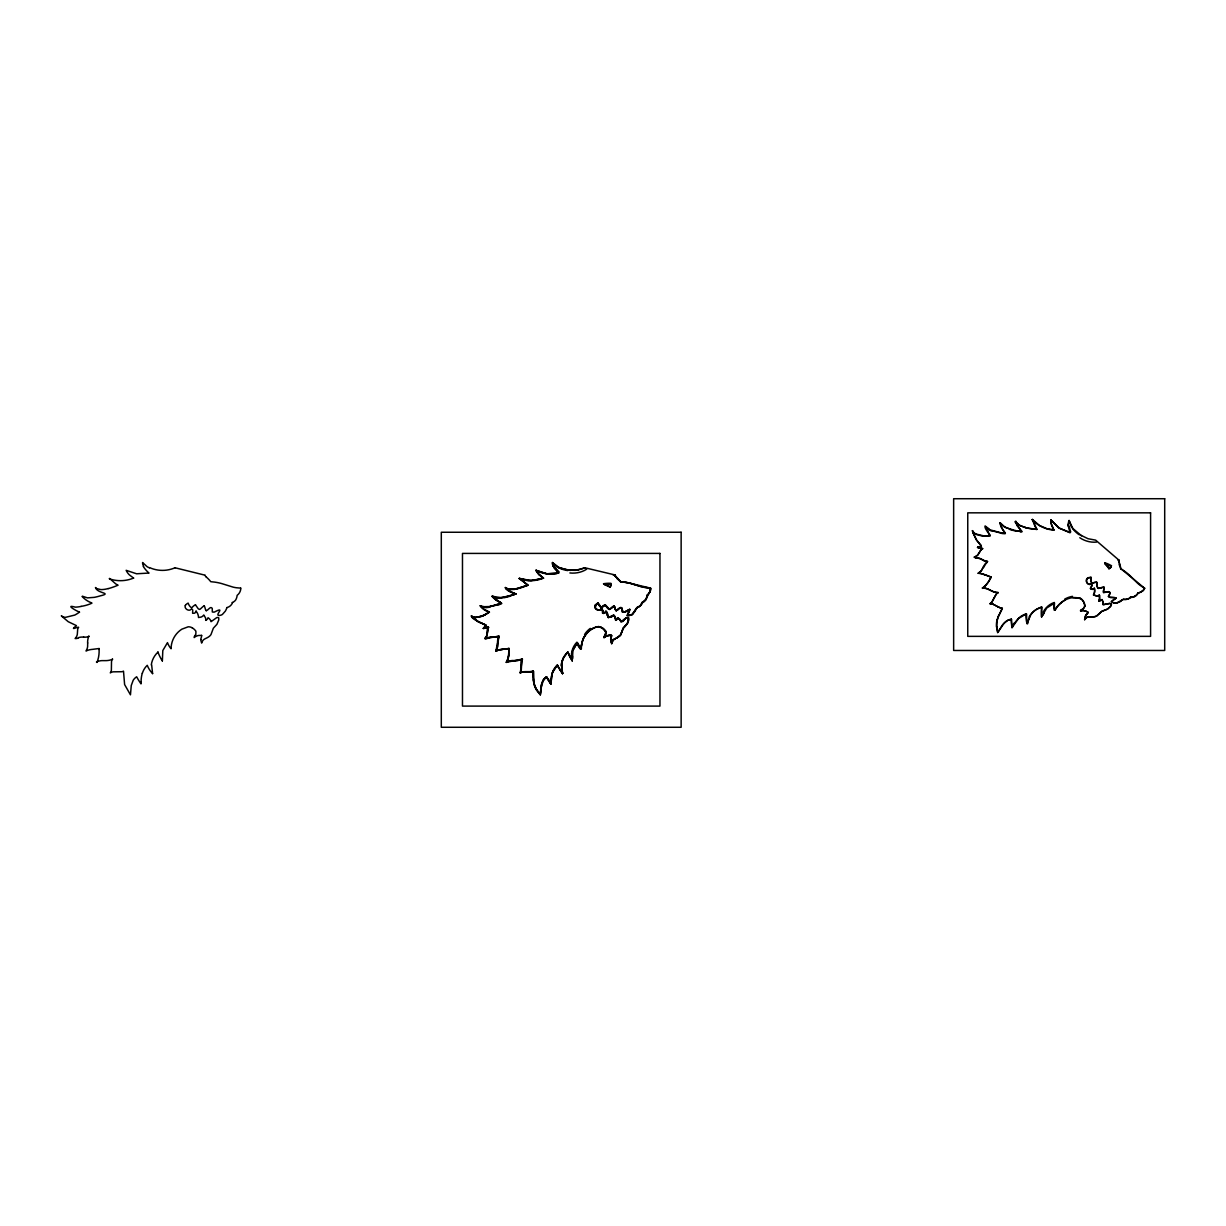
<?xml version="1.0" encoding="UTF-8"?>
<svg xmlns="http://www.w3.org/2000/svg" width="1226" height="1226" viewBox="0 0 1226 1226"><rect width="100%" height="100%" fill="white"/><g stroke="black" fill="none" stroke-linecap="round" stroke-linejoin="round"><path stroke-width="1.5" d="M606.058 605.828L605.062 605L601.598 607.866L598.027 603.054L596.771 603.774L595.146 607.652L597.384 609.843L600.326 609.828C604.066 606.073 601.016 614.931 604.265 613.23A2.1 2.054 -64.2 0 0 604.924 612.877L605.966 611.13L608.249 617.521L613.659 614.977L615.513 618.486A5.226 4.904 -74.4 0 1 615.575 620.356L617.904 617.735L619.605 619.161A5.548 5.287 -79.2 0 1 620.892 621.689A3.893 3.755 -63.1 0 0 621.72 621.429L626.532 617.659A2.728 2.682 -53.9 0 1 627.605 617.521C630.685 620.295 625.98 625.965 623.222 628.202L620.831 634.608A9.41 9.318 -63.9 0 1 618.532 636.876A14.957 14.789 -62.7 0 1 616.862 637.811M1053.977 530.245L1051.157 523.349A15.049 14.222 -56 0 1 1050.897 519.901L1058.62 527.762L1070.007 532.804L1068.214 525.724L1069.103 520.514L1072.781 528.421L1081.562 535.808M605.782 632.417L605.429 634.93M561.6 664.231L562.473 673.641L557.186 665.274L552.298 672.967L550.888 683.893L546.535 676.767L545.463 677.549A11.203 11.203 0 0 0 543.026 680.353L541.156 685.426L540.344 694.835L537.065 690.315M1068.168 524.636L1068.612 521.617A7.172 6.958 -23.7 0 1 1069.103 520.514L1071.187 526.215A23.493 23.003 -53.7 0 0 1072.735 528.391M550.888 682.315L550.888 683.893L546.535 676.767L541.969 682.514M550.888 683.893L551.654 675.373M576.894 643.129L572.68 650.562L572.236 660.921L567.776 652.002L563.638 657.55L561.769 662.99L562.473 673.641L557.186 665.274L552.972 671.204L551.302 677.242M141.036 681.687L141.005 683.893L138.998 680.844A64.978 64.978 0 0 1 136.653 676.767L135.596 677.549A11.187 11.187 0 0 0 133.174 680.323L131.259 685.533L130.462 694.835L124.608 684.552L123.504 671.128A7.065 7.065 0 0 1 121.834 671.725L113.068 671.833A8.49 8.49 0 0 0 110.279 672.859L110.555 672.43A7.019 7.019 0 0 0 111.367 670.346L111.505 661.596A7.632 7.632 0 0 1 112.516 659.082M528.82 671.894L522.812 671.863A8.551 8.551 0 0 0 520.161 672.859L520.422 672.43A7.019 7.019 0 0 0 521.127 670.76L521.341 666.469M524.989 671.664L531.839 671.679A7.019 6.666 11.2 0 0 533.371 671.128L533.708 681.38A25.899 22.727 58.2 0 0 534.168 683.786M151.656 664.967L152.606 673.641M540.405 693.579L540.543 691.004M540.375 694.207L537.218 690.59A25.899 25.899 0 0 1 533.938 682.499L533.31 678.223M577.523 643.052C582.948 655.711 579.944 641.029 585.109 635.466A23.754 17.532 -31.8 0 1 585.461 634.945M487.274 633.627L487.504 629.674A6.023 6.023 0 0 1 488.086 628.003L488.285 627.651M529.111 671.894L533.371 671.128L533.249 677.38M533.371 671.128L533.494 680.001M531.716 671.725L523.625 671.725L520.161 672.859L521.372 666.898M521.356 669.473L521.356 661.703A8.276 7.862 37.9 0 1 522.138 659.496L522.383 659.082A17.67 17.67 0 0 1 515.226 660.63L514.123 660.645M540.635 689.686L543.379 679.817A11.003 10.651 -26 0 1 545.509 677.595M493.419 637.259A14.39 13.639 -52.1 0 0 488.454 637.872L487.35 638.302A4.628 4.475 29.4 0 1 486.201 638.516L485.006 638.547L486.446 636.524A7.279 7.279 0 0 0 487.182 634.317L487.55 629.444A5.716 5.563 76.7 0 1 488.055 628.034M1088.642 584.158A4.322 4.26 -38.4 0 1 1086.389 580.649A2.804 2.774 -29 0 1 1087.447 578.197L1091.033 577.385L1090.879 578.549A8.306 8.138 -44.3 0 0 1091.968 583.315L1093.715 582.702A8.444 8.321 -23.8 0 1 1096.718 582.365L1097.362 587.024A3.448 3.448 0 0 0 1098.067 588.051L1098.419 588.373A9.318 8.567 -18.5 0 0 1099.921 587.882M521.311 669.902L521.234 670.331A7.693 7.295 3.2 0 1 520.406 672.43L520.56 672.645M602.594 612.847L602.61 610.15A2.988 2.927 -57.1 0 0 602.15 609.307M608.372 617.521A8.95 8.674 -65 0 0 607.222 612.923C606.793 608.985 601.797 617.168 602.794 611.038M1029.579 616.862L1027.097 623.85A24.811 24.811 0 0 1 1026.162 613.981L1018.346 618.594L1012.078 627.651L1011.711 624.019A65.039 65.039 0 0 1 1011.481 619.314L1010.178 619.513A11.003 10.651 1.3 0 0 1007.312 620.632L1002.73 624.555L997.703 632.539L997.305 630.608A27.953 27.953 0 0 1 998.316 616.188M484.668 615.069L476.454 617.444A9.701 9.701 0 0 1 471.182 615.881C472.592 621.781 492.101 624.34 483.412 628.371L487.856 627.237A2.575 2.483 -89 0 1 488.515 627.298L486.921 635.405L485.006 638.547L498.89 636.279L497.495 646.608A10.59 10.314 -6.7 0 1 496.959 648.738L496.622 649.611M1027.265 623.13L1030.622 615.084A18.221 17.808 -44.7 0 1 1036.384 609.475L1041.717 607.039A45.653 45.653 0 0 0 1041.564 617.015L1046.728 608.004L1054.529 603.115A19.141 19.141 0 0 0 1054.912 610.196C1059.325 601.399 1070.574 595.039 1080.275 598.549M605.445 634.93A1.609 1.563 -27.8 0 1 605.169 635.329L604.05 637.566A10.191 10.191 0 0 1 605.062 636.815L604.05 637.566L604.587 635.987A3.08 2.958 -30.4 0 1 604.893 635.589L605.751 633.382A19.034 18.559 -22.4 0 0 605.721 631.727L602.242 627.927L598.165 626.793A11.862 11.862 0 0 0 595.529 627.252L591.101 629.367M552.037 673.856L552.635 672.032A16.72 15.861 -56.4 0 1 557.11 665.197M541.769 683.081L540.344 694.835A29.654 29.654 0 0 1 533.203 680.047M606.502 611.851C607.912 624.295 615.084 609.445 615.927 620.187A3.862 3.647 -66.6 0 0 617.659 618.41L619.421 618.961L620.892 621.705A3.831 3.831 0 0 0 621.735 621.429L626.088 617.843L628.524 617.72A7.157 6.835 -66.5 0 1 628.586 620.095L627.176 623.773L623.222 628.202L620.601 634.93A9.103 9.103 0 0 1 619.268 636.309L613.49 639.757L611.713 643.589L611.299 642.347A11.417 11.141 -7.6 0 1 610.717 639.512A6.452 6.452 0 0 1 611.069 637.673L611.498 635.39C609.552 634.179 603.284 637.796 604.893 636.922A8.352 7.739 -29.8 0 1 608.004 635.528L611.498 635.39A6.038 6.038 0 0 1 611.207 637.259L611.713 643.589L612.218 641.443A4.521 4.352 -41.1 0 1 613.276 639.957L613.782 639.512M997.979 617.536L1002.362 608.28A7.019 6.666 38.5 0 1 1000.631 608.035L992.662 604.081A8.551 8.551 0 0 0 989.826 603.759L990.256 603.514A7.693 7.295 30.5 0 0 991.941 602.012L994.148 597.828M605.521 634.7L604.786 635.727M611.13 637.505L611.146 637.428A6.866 6.636 -40.2 0 0 610.671 639.512L611.713 643.589L612.096 641.734M196.099 611.13L195.057 612.877A2.1 2.1 0 0 1 194.398 613.23L192.605 613.261L192.727 610.119A2.912 2.912 0 0 0 192.267 609.307L191.149 609.199A2.513 2.513 0 0 1 189.356 610.165L189.126 610.18A4.214 4.214 0 0 1 185.647 608.249A2.85 2.85 0 0 1 185.341 605.399M998.408 616.218L1002.362 608.28A6.835 6.835 0 0 1 1000.753 608.065L998.225 607.008M1120.733 601.384L1116.625 603.146A6.375 6.375 0 0 1 1113.668 602.916C1107.109 600.403 1124.365 597.506 1110.051 597.353A6.283 6.283 0 0 1 1108.427 596.388L1109.944 593.369A2.253 2.253 0 0 0 1109.729 592.373L1109.423 592.005A1.992 1.992 0 0 0 1108.565 591.683L1103.63 592.48A6.007 5.732 -22.8 0 1 1103.768 589.875L1103.875 589.17A4.582 4.582 0 0 0 1103.967 587.223A12.413 12.413 0 0 0 1101.193 587.729L1099.998 588.051A10.865 10.865 0 0 1 1098.419 588.388M195.608 634.823L195.884 633.321A19.57 19.57 0 0 0 195.869 631.528L195.869 631.16A12.275 12.275 0 0 0 191.976 627.651M605.966 611.13L604.556 613.123L602.487 613.261M636.509 608.433L636.8 607.682A7.77 7.77 0 0 0 642.409 602.625M498.415 637.367L498.89 636.279L493.45 637.014M636.355 608.832L636.8 607.682A9.302 8.98 -38.2 0 0 640.156 605.782L642.041 602.487A7.019 6.712 -79 0 0 645.382 599.958L649.719 592.035L650.408 588.112L632.509 583.837A53.699 53.699 0 0 0 625.704 582.304L620.632 581.691A35.738 35.738 0 0 0 616.923 577.707M1042.161 615.559L1042.529 614.701M993.995 598.165L996.079 594.319A8.276 7.862 65.2 0 1 997.719 592.786L998.117 592.541A17.256 16.199 -64 0 1 994.071 591.882A17.179 16.122 -62.2 0 1 992.845 591.453L990.286 590.242M636.325 608.893L632.279 614.441M1083.171 601.001A13.088 12.643 -9.2 0 1 1084.979 605.905L1083.002 609.123A1.609 1.563 -0.6 0 1 1082.589 609.353L1083.294 608.862M503.656 649.198L507.441 648.83A16.812 16.812 0 0 0 509.066 648.493L508.392 657.013A22.129 22.129 0 0 1 506.445 662.316L522.383 659.082L521.341 666.438M1085.01 605.905L1084.719 606.518A19.034 18.559 4.9 0 1 1083.999 607.82L1083.094 609.046A1.854 1.854 0 0 1 1082.65 609.322L1082.236 609.46M582.978 639.206C585.859 633.137 591.208 627.559 598.165 626.793M990.562 578.151L991.129 577.017A25.853 25.853 0 0 1 987.267 575.684L983.083 574.029A15.54 15.54 0 0 0 978.287 573.186L980.264 571.699A10.59 10.314 20.6 0 0 981.704 570.044L983.497 566.703A14.911 14.911 0 0 1 987.328 561.615M504.622 649.136L499.288 649.765A14.574 14.574 0 0 0 495.902 650.991L497.097 648.385A10.39 10.39 0 0 0 497.557 646.179L497.557 642.822A14.911 14.911 0 0 1 498.767 636.233M1085.7 615.575L1084.627 619.682L1086.052 618.011A4.521 4.352 -13.9 0 1 1087.677 617.168L1088.32 617.015M983.436 566.841L982.195 569.278A10.498 10.498 0 0 1 980.539 571.439L978.287 573.216M1012.232 627.36L1012.814 626.241M496.407 650.056L495.902 651.006L499.288 649.765A19.248 19.248 0 0 1 500.959 649.474A31.631 31.631 0 0 1 502.583 649.29L509.066 648.493L509.081 649.765A29.163 29.163 0 0 1 506.782 662.469M1109.469 594.978L1109.944 593.292A2.498 2.36 -6.9 0 0 1109.745 592.419L1109.407 592.005A1.977 1.885 -6.4 0 0 1108.503 591.683L1107.001 591.882A15.325 15.325 0 0 0 1106.526 592.035L1105.745 592.296M1116.196 597.828L1111.124 601.614L1114.173 603.054A6.038 5.823 -5.9 0 0 1116.258 603.207L1123.384 599.269A7.77 7.77 0 0 0 1130.663 597.338M185.371 605.429L185.494 605.215A6.804 6.804 0 0 1 188.176 603.115L188.559 604.157A8.092 8.092 0 0 0 191.7 607.897L192.743 606.747A8.812 8.812 0 0 1 195.47 604.832M495.902 651.006L497.557 642.976M614.885 607.789L614.395 606.472A3.555 3.555 0 0 0 613.996 605.889A7.509 7.509 0 0 0 613.352 606.288A9.517 9.517 0 0 0 612.739 606.732A13.624 13.624 0 0 0 612.172 607.207A22.543 22.543 0 0 0 611.774 607.575C607.667 613.046 605.383 600.188 601.598 607.866A8.306 8.138 -71.6 0 1 598.441 604.142L598.027 603.054L595.254 605.429A2.804 2.774 -56.3 0 0 595.361 608.096A4.322 4.26 -65.6 0 0 599.008 610.15L599.437 610.15A2.467 2.421 -62.9 0 0 601.031 609.199M635.42 610.778L632.585 614.226A6.375 6.375 0 0 1 629.842 615.375C623.329 617.858 634.271 606.288 627.375 610.992C622.44 614.211 623.145 610.287 621.076 607.621A1.992 1.992 0 0 0 620.157 607.713L617.95 609.552M488.071 628.034L488.515 627.298L485.496 627.942A4.935 4.812 46.5 0 1 483.412 628.402A4.812 4.812 0 0 1 483.872 627.712A3.969 3.969 0 0 1 484.331 627.237A4.935 4.935 0 0 1 484.898 626.823L485.251 626.609A7.141 7.141 0 0 0 485.603 626.379L485.803 626.225A1.793 1.747 85.1 0 0 486.278 625.597M564.358 656.293L564.175 656.615A18.221 17.808 -72 0 0 561.539 664.231M978.578 553.815L980.585 550.413A6.023 6.023 0 0 1 981.888 549.187L982.578 548.773A2.575 2.483 -61.7 0 0 982.011 548.405L978.302 547.715A3.019 3.019 0 0 1 977.551 547.378A4.735 4.628 -67.4 0 1 979.681 546.658L980.662 546.566A1.793 1.747 -67.6 0 0 981.367 546.229L976.202 539.547L973.107 532.835M628.432 613.352L629.72 609.291L624.295 612.065A6.314 5.977 -32.2 0 1 622.195 611.973L622.134 608.525A2.498 2.36 -34.1 0 0 621.551 607.835L621.061 607.621A1.977 1.885 -33.6 0 0 620.111 607.744L616.142 610.686A4.184 4.184 0 0 1 615.667 610.073L614.839 607.636A6.467 6.467 0 0 0 614.67 607.054A3.985 3.985 0 0 0 614.395 606.472L610.625 608.648A11.295 11.295 0 0 1 610.134 609.061A6.559 6.559 0 0 1 609.629 609.429L609.169 609.307A3.678 3.571 -55.6 0 1 608.065 608.709L607.774 608.433M627.436 614.793L629.72 609.291L624.816 611.973M564.558 655.987L567.776 652.002L570.351 657.734M1109.3 595.254L1108.427 596.388A6.314 5.977 -5 0 0 1110.266 597.43L1115.154 597.706M601.016 609.199L602.748 610.717M1015.128 622.456L1016.676 620.417M628.172 613.751L627.436 615.421M977.689 558.091L976.509 558.014A4.628 4.475 56.6 0 1 975.375 557.677L974.302 557.14L976.524 556.006A7.279 7.279 0 0 0 978.179 554.397L978.394 554.106M978.195 554.367L980.739 550.229A5.716 5.563 -76 0 1 981.842 549.217L982.578 548.773M1090.604 588.189L1091.86 585.767A2.988 2.927 -29.9 0 0 1091.83 584.833L1090.879 584.22A2.467 2.421 -35.7 0 1 1089.04 584.342L1088.627 584.174M645.382 600.035L642.041 602.487A6.13 5.931 -30.9 0 1 640.233 605.874M601.782 607.652L602.809 606.579A8.444 8.321 -51 0 1 605.353 604.862L609.629 609.429A9.318 8.567 -45.8 0 0 610.732 608.311M195.026 635.589L195.164 635.451A2.329 2.329 0 0 0 195.578 634.945M1017.703 619.253L1019.082 617.904M618.594 608.878L619.605 608.004M624.524 619.115C621.306 626.455 619.268 614.778 616.923 619.437C614.41 622.793 615.835 612.709 612.831 615.927A5.394 5.165 -63.4 0 1 611.284 616.969L608.249 617.521M1004.355 622.747L997.703 632.539L996.861 627.022M1093.607 594.993A8.95 8.674 -37.7 0 0 1094.68 590.365L1094.389 588.219L1092.672 589.277A2.115 2.115 0 0 1 1091.968 589.308L1090.312 588.495L1091.86 585.798A2.927 2.927 0 0 0 1091.784 584.664L1091.079 584.112A3.372 3.372 0 0 1 1087.707 578.335M1085.822 618.226L1084.627 619.682L1084.826 618.394A11.417 11.141 19.7 0 1 1085.608 615.605M1094.389 588.219L1092.734 589.262A2.1 2.054 -36.9 0 1 1091.906 589.308L1090.588 588.71M1081.792 609.659L1080.566 610.824L1081.807 610.625A9.226 9.226 0 0 1 1086.052 611.222L1088.182 612.295A6.038 6.038 0 0 1 1087.064 613.828L1086.941 613.95A6.682 6.574 0.2 0 0 1088.244 612.341M1091.845 616.908A14.957 14.789 -35.5 0 0 1093.745 616.816A9.41 9.318 -36.6 0 0 1096.841 615.881L1101.913 611.284L1107.446 609.153L1110.557 606.288A7.31 7.31 0 0 0 1111.415 604.387L1110.695 603.79A2.728 2.682 -26.6 0 0 1109.683 603.437L1103.661 604.587A3.893 3.755 -35.9 0 1 1102.802 604.433A5.548 5.287 -51.9 0 0 1102.818 601.598L1101.959 599.56L1101.346 600.066A4.046 4.046 0 0 1 1098.68 600.817A5.532 5.532 0 0 0 1099.615 598.61L1099.461 595.162L1098.297 595.606A5.394 5.165 -36.2 0 1 1096.442 595.836L1093.5 594.932A9.118 9.118 0 0 0 1094.603 589.982L1094.466 588.664M611.759 607.59L612.019 607.345A10.743 10.513 -40.8 0 1 614.042 605.966M1101.959 599.56L1101.423 600.004A3.862 3.647 -39.3 0 1 1098.925 600.847M624.616 619.023L626.563 617.643A2.728 2.728 0 0 1 627.62 617.521L628.202 617.613M617.643 609.828L616.693 610.502A2.498 2.498 0 0 1 616.142 610.686L615.667 610.073A4.138 4.138 0 0 1 615.36 609.46A6.59 6.59 0 0 1 615.069 608.556L614.946 608.096A6.605 6.283 -49.6 0 0 614.073 605.843M986.761 562.259L987.681 561.493A22.865 22.865 0 0 1 986.578 561.355L985.873 561.217A6.007 6.007 0 0 1 984.156 560.588A10.59 9.639 62.6 0 0 987.237 561.324M1004.799 622.333L1006.209 621.23A11.295 11.295 0 0 1 1010.163 619.528L1011.481 619.314M1122.388 600.127L1123.384 599.269A9.302 8.98 -10.9 0 0 1127.215 599.116M640.263 605.721L636.8 607.682L632.218 614.471L626.992 615.375M1061.149 602.594L1064.643 600.311A23.754 17.532 -4.6 0 1 1065.256 599.989M485.527 607.115L480.285 605.813L483.994 609.429L489.373 612.142L480.883 616.693L475.259 617.368A9.578 9.486 41.5 0 1 471.749 616.218L478.569 621.996L486.431 625.122M482.14 606.778C477.788 604.954 486.799 612.096 489.373 612.142L483.458 615.667M485.603 626.379L485.006 626.762A4.735 4.628 85.4 0 0 483.381 628.34M616.678 637.934L620.601 634.93L623.222 628.202L627.543 623.13L628.524 617.72M616.739 637.903L615.069 638.731A7.479 7.479 0 0 0 611.82 641.55M78.556 637.827L77.483 638.302A4.567 4.567 0 0 1 76.319 638.531L75.123 638.547L76.089 637.321A7.708 7.708 0 0 0 77.315 634.302L77.667 629.444A5.732 5.732 0 0 1 78.188 628.034L78.648 627.298A2.406 2.406 0 0 0 77.974 627.237L75.629 627.942A5.532 5.532 0 0 1 73.545 628.478M514.368 594.487L500.836 597.828L492.3 596.219L495.84 599.882L501.541 603.161L489.312 606.732A21.853 21.853 0 0 1 482.201 607.054M616.203 577.063L614.732 574.887L585.063 567.807L578.274 569.952M500.821 603.499L490.676 606.502M482.937 615.896L476.056 617.429M485.649 627.881L487.565 627.268A2.559 2.559 0 0 1 488.515 627.298M89.008 636.279L88.594 636.432A9.639 9.639 0 0 1 85.575 637.183L83.567 637.014M498.89 636.279L498.476 636.432A10.59 9.639 35.3 0 1 495.442 637.06M614.364 574.994L614.732 574.887A2.728 1.916 17.7 0 0 615.1 575.883L617.567 578.32M585.063 567.807L575.484 570.335L567.807 570.167M498.338 604.525L497.051 604.97M619.835 607.866C624.157 606.18 620.54 613.383 624.08 612.08M514.69 594.38L515.901 593.966C512.468 593.782 498.859 585.246 509.633 589.507M554.765 568.603C564.435 576.036 549.141 573.891 543.992 573.37A27.095 27.095 0 0 1 536.053 570.32L538.965 574.611L543.501 578.12L531.164 580.618L519.349 578.381L527.931 585.2L514.675 589.354L506.813 588.649A6.13 5.992 -39.6 0 1 505.327 587.53L508.805 591.055L515.901 593.966L512.912 594.978M514 594.61L509.388 596.097M511.702 595.376L502.829 597.583M1100.473 587.913L1101.5 587.622A10.743 10.513 -13.5 0 1 1103.936 587.315M1100.81 587.806L1099.967 588.051M496.346 605.169L489.205 606.747M1105.561 592.357L1103.63 592.48M108.194 588.649L109.62 588.25A78.786 78.786 0 0 0 116.715 585.737L118.064 585.2A44.075 44.075 0 0 1 115.765 583.913L109.482 578.381M206.274 610.686L207.638 609.95A13.762 13.762 0 0 0 208.466 609.138L210.228 607.744A2.008 2.008 0 0 1 211.194 607.621L211.669 607.835A2.253 2.253 0 0 1 212.267 608.525L212.328 611.973A6.314 6.314 0 0 0 214.427 612.065C227.162 605.353 212.328 617.076 220.496 615.268A6.237 6.237 0 0 0 222.396 614.441L225.323 611.161A22.942 22.942 0 0 0 226.917 607.667M595.545 627.237L597.721 626.823A7.279 7.019 -35 0 1 601.568 627.528L601.828 627.697M516.652 588.986L519.502 588.25A60.074 60.043 -88.3 0 0 521.663 587.576L527.931 585.2L519.349 578.381L528.421 580.526L537.57 579.898M615.881 576.756L614.548 574.933A3.004 3.004 0 0 0 615.728 576.481M509.066 648.493L504.913 649.106M558.182 573.201L546.49 573.783L536.053 570.32L538.965 574.611L543.501 578.12A33.93 33.93 0 0 1 519.211 578.795M81.131 606.441L79.445 606.732A30.696 30.696 0 0 1 75.338 607.146C64.672 604.188 75.736 610.64 79.506 612.142M558.918 573.048L546.873 573.829L536.053 570.32A15.049 14.222 -83.3 0 0 537.8 573.308M504.162 597.353L496.147 597.736M490.354 606.548L482.002 606.732A4.781 4.781 0 0 1 480.285 605.828M613.276 575.117L614.732 574.887M577.645 570.059L568.864 570.289M1081.608 610.64L1080.566 610.824A5.195 4.873 -12.5 0 1 1081.776 609.629A3.08 2.958 -3.2 0 1 1082.236 609.46M980.264 546.627L980.524 546.581A1.916 1.916 0 0 0 981.398 546.198M502.108 597.69L496.561 597.798L492.3 596.219L500.545 602.702M1072.811 597.598L1079.861 598.38M502.384 649.305L503.227 649.228M979.957 546.658L979.835 546.658A5.287 5.287 0 0 0 977.52 547.302M524.575 671.679L523.349 671.771A8.797 8.383 25.5 0 0 520.575 672.676M515.15 660.63L517.203 660.538A17.179 16.122 -89.5 0 0 518.475 660.354A17.256 16.199 88.7 0 0 522.383 659.067M1089.853 616.908L1094.68 616.678A9.103 9.103 0 0 0 1096.488 616.065L1101.913 611.284L1107.538 609.107L1110.373 606.533A7.157 6.835 -39.2 0 0 1111.415 604.387M610.487 635.344L609.552 635.359A9.348 9.348 0 0 0 605.046 636.8M628.31 615.467L630.363 615.268A6.038 5.823 -33.2 0 0 632.279 614.441M984.769 536.13L975.344 533.862A9.578 9.486 68.7 0 1 972.739 531.241L972.402 530.659A9.854 9.854 0 0 0 976.478 534.536L982.149 536.023L990.302 535.685C987.436 532.145 980.723 522.092 989.183 529.463M514.506 660.645L512.315 660.645A12.582 11.877 -59.6 0 0 506.476 662.377M513.571 660.63L512.836 660.63A13.21 13.21 0 0 0 506.323 662.071M1091.845 616.939L1090.22 616.908M1098.925 600.817L1098.68 600.817A5.226 4.904 -47.1 0 0 1099.507 599.131L1099.461 595.162L1098.22 595.637A5.563 5.563 0 0 1 1095.921 595.759L1093.5 594.932M240.541 588.112L236.511 587.76A33.776 33.776 0 0 1 233.078 587.116L221.891 583.637A53.806 53.806 0 0 0 214.703 582.12L210.765 581.691A33.24 33.24 0 0 0 207.7 578.32L206.029 576.772M201.616 635.39L198.612 635.482A9.088 9.088 0 0 0 195.011 636.922L194.168 637.566A4.689 4.689 0 0 1 194.903 635.512M616.31 577.155L620.632 581.691L627.298 582.58M570.55 570.427L559.362 567.899L552.466 562.535L553.585 566.749M620.632 581.691L629.949 583.147L641.75 586.81A38.098 38.098 0 0 0 647.129 587.836L650.408 588.112L642.117 586.902M568.251 570.228L557.6 567.025L552.466 562.535A7.172 6.958 -51 0 0 552.558 563.761L553.079 565.676M1001.749 533.019L989.949 529.801L985.122 525.893L989.75 535.072M1120.916 568.757L1144.44 588.112L1141.636 586.365A38.098 38.098 0 0 1 1137.33 582.994L1130.479 576.113A53.699 53.699 0 0 0 1125.146 571.622L1120.916 568.757A34.129 34.129 0 0 0 1119.568 563.914L1118.771 560.006L1095.646 540.13L1088.029 538.72L1080.106 534.904M1000.462 532.82L1005.213 533.279L1001.657 527.747L1000.186 522.874L1003.435 526.352L1010.209 529.31M1118.51 559.945L1118.771 560.006A2.697 2.697 0 0 0 1118.832 561.631M1015.435 530.597L1022.193 531.67L1017.212 525.831L1015.756 521.111A6.13 5.992 -12.3 0 0 1016.553 522.797L1018.729 524.897A12.245 11.632 10.8 0 0 1019.588 525.494L1026.3 527.885L1036.905 529.417L1035.51 527.272M628.187 582.764L640.953 586.595M495.534 597.614L492.3 596.219M1117.882 559.838L1118.771 560.006A2.728 1.916 45 0 0 1118.648 561.064L1119.062 562.504M1025.151 527.594L1028.001 528.253A60.074 60.043 -61.1 0 0 1030.238 528.651L1033.733 529.111A105.528 105.528 0 0 0 1036.905 529.417L1032.399 519.41L1039.479 525.479L1047.893 529.111M175.18 567.807L204.405 575.025A2.605 2.605 0 0 1 204.849 574.887L205.493 576.235A8.873 8.873 0 0 0 206.029 576.772M485.297 624.877L478.109 621.705L472.393 617.076M515.901 593.966L508.499 590.855L505.327 587.515L508.836 589.369L513.893 589.461L527.931 585.2L519.349 578.381M993.167 604.249L997.979 606.87M489.373 612.142L483.994 609.429L480.285 605.813M984.815 574.672L991.129 577.017L989.658 579.837A26.482 25.577 4.1 0 1 982.409 588.036M988.462 589.308L990.409 590.319M1087.278 611.789L1085.01 610.885A8.352 7.739 -2.6 0 0 1081.593 610.594M990.623 590.426L991.052 590.641A17.67 17.67 0 0 0 998.117 592.679M990.194 590.196L988.968 589.553A13.21 13.21 0 0 0 982.47 587.836M982.501 559.654L984.263 560.634M609.613 586.947L609.966 587.162A4 4 0 0 0 610.992 584.281M1019.496 525.387C1006.393 512.729 1027.082 536.252 1019.45 531.272A96.823 96.823 0 0 1 1015.143 530.521L1005.335 527.441L1000.186 522.874M543.501 578.12L537.831 573.293M133.619 578.12L129.297 574.825A15.432 15.432 0 0 1 126.155 570.32L136.607 573.783L149.036 573.048A26.635 26.635 0 0 1 143.35 566.519M82.433 596.219L87.49 597.874L94.279 597.353A56.886 56.886 0 0 0 100.21 595.882C112.961 592.848 97.053 593.614 95.459 587.515A5.885 5.885 0 0 0 96.946 588.649L100.869 589.614A26.512 26.512 0 0 0 108.164 588.557M601.598 607.866L598.15 603.422M601.843 608.97L601.154 609A2.513 2.513 0 0 1 600.326 609.828A2.713 2.713 0 0 1 598.901 610.18M1111.185 604.157L1110.695 603.805A2.728 2.728 0 0 0 1109.714 603.437L1103.676 604.587A3.831 3.831 0 0 1 1102.802 604.433A5.563 5.563 0 0 0 1102.756 601.338L1102.128 599.851M981.26 545.509L976.754 540.436L973.306 533.371M1098.419 588.373L1098.067 588.066A3.678 3.571 -28.3 0 1 1097.362 587.009L1097.224 586.641M616.739 577.538L615.682 576.557M557.508 571.73C553.187 567.025 548.957 559.133 556.941 566.657A23.493 23.003 -81 0 0 559.317 567.883M195.486 604.862L198.198 608.709A3.479 3.479 0 0 0 199.302 609.307L199.746 609.429A11.034 11.034 0 0 0 201.11 608.311L202.014 607.468A11.601 11.601 0 0 1 204.098 605.859M580.94 648.769L577.369 642.639L572.511 651.221L572.236 660.921L570.044 657.136M607.514 608.173L606.226 606.119M1083.125 601.046L1082.941 600.786A7.279 7.019 -7.7 0 0 1079.876 598.319M1051.341 520.498L1059.494 528.329L1069.823 532.329M553.876 567.27L554.52 568.266M1108.702 568.389L1108.917 568.726A4 4 0 0 0 1111.154 566.642A34.006 34.006 0 0 0 1105.3 563.791M1053.578 529.601L1051.556 525.05A15.34 15.34 0 0 1 1050.927 519.901M1035.112 526.613L1032.399 519.41M553.217 565.998L553.692 566.948M569.784 656.63L568.481 653.78M143.534 566.397L142.737 564.159A7.218 7.218 0 0 1 142.599 562.535L147.059 566.657A22.666 22.666 0 0 0 149.449 567.868M1119.399 563.424L1119.736 564.358M972.402 530.659L973.122 532.866M1096.718 582.35L1096.887 583.484M562.473 673.641L561.508 665.672M1097.117 586.289L1096.902 583.867M162.368 660.921L162.813 650.531L167.487 642.639A19.156 19.156 0 0 0 171.073 648.753A23.447 23.447 0 0 1 181.831 629.183L188.16 626.808A7.249 7.249 0 0 1 191.961 627.697M1041.594 617.015L1041.717 607.039A21.072 21.072 0 0 0 1029.258 616.663M521.295 665.979L521.387 661.596A7.708 7.708 0 0 1 522.383 659.082M601.859 627.651A13.088 12.643 -36.5 0 1 605.721 631.175L605.767 631.727M87.69 642.976L87.613 646.608A10.145 10.145 0 0 1 87.092 648.753L86.035 651.006A18.681 18.681 0 0 1 92.502 649.366L99.183 648.493L99.199 649.428M605.736 631.16L605.475 634.823A1.854 1.854 0 0 1 605.2 635.267M509.066 648.952L509.051 651.68A26.482 25.577 -23.1 0 1 506.353 662.285M1144.655 588.204A7.586 7.571 -83.2 0 1 1142.218 591.392M1144.686 588.25A9.333 9.333 0 0 1 1138.065 593.001A10.712 9.624 -55.2 0 0 1142.065 591.193M1138.203 593.185A10.574 10.36 -51.1 0 1 1134.678 596.602M1137.927 593.032A8.705 8.705 0 0 1 1130.418 597.552M1103.477 592.495A6.498 6.498 0 0 1 1103.752 589.783L1103.783 589.522A6.605 6.283 -22.3 0 0 1104.013 587.223M1092.014 583.361A11.954 11.954 0 0 1 1096.703 582.181M1091.891 583.361A8.613 8.613 0 0 1 1091.048 577.385M1085.654 617.935A7.479 7.479 0 0 1 1089.837 616.954M1081.807 610.625A10.191 10.191 0 0 0 1080.566 610.824A3.755 3.755 0 0 1 1082.037 609.475M1080.474 598.273A9.961 9.961 0 0 1 1084.688 605.92M998.117 592.541A7.647 7.647 0 0 0 996.294 594.058L991.941 601.997A7.08 7.08 0 0 1 990.256 603.514L990.286 603.744A8.797 8.383 52.7 0 1 993.137 604.326M990.47 578.105A29.163 29.163 0 0 1 982.716 588.388M977.183 558.182A6.421 6.421 0 0 1 974.318 557.125L976.049 556.328A7.77 7.662 61.2 0 0 978.241 554.413M977.643 557.753A16.183 16.183 0 0 1 984.034 560.757M982.654 548.574A6.62 6.62 0 0 0 980.126 548.068L979.436 547.945A4.935 4.812 73.8 0 1 977.536 547.409M1005.412 533.08A23.079 23.079 0 0 1 999.834 522.966M1000.447 532.85A51.277 51.277 0 0 1 993.029 530.919M1053.563 530.138A33.93 33.93 0 0 1 1032.093 519.701M1119.154 564.558A38.665 35.048 8.9 0 1 1120.702 568.803M1079.003 534.659A31.631 30.956 -55.7 0 1 1072.581 528.529M1096.458 542.091A19.999 14.881 22.8 0 1 1079.784 537.739M1070.742 531.977A30.052 26.344 -72.3 0 1 1069.256 526.061M1068.367 526.306A15.187 14.252 -51.4 0 1 1068.26 524.759M1054.008 529.785A29.041 21.256 8.3 0 1 1048.061 528.682M1025.227 527.241A23.861 22.635 11.2 0 1 1019.725 525.249M1015.343 530.904A33.516 20.183 8.9 0 1 1010.04 529.601M1005.167 533.724A31.064 28.765 -28.5 0 1 1001.657 533.448M992.6 531.318A31.83 30.589 66.9 0 1 988.968 529.984M990.286 535.593A44.734 43.814 55.3 0 1 984.754 536.053M978.271 573.308A19.309 18.39 -28.3 0 1 984.723 574.871M983.926 567.117A17.44 15.049 -86.6 0 1 985.336 564.466A13.838 12.214 -87.4 0 1 986.976 562.55M982.47 588.158A12.582 11.877 -32.4 0 1 988.386 589.43M996.462 627.038A24.474 23.11 78.1 0 1 997.014 619.82M997.274 619.881A25.899 22.727 85.5 0 1 997.903 617.506M1011.925 627.651A49.73 31.861 78.8 0 1 1011.297 619.268M1019.036 617.873A16.72 15.861 -29.2 0 1 1026.193 613.874M1027.756 623.651A24.75 23.432 57.8 0 1 1026.652 614.042M1016.844 620.586A25.056 23.999 -24.8 0 1 1017.887 619.421M1014.5 623.574A35.248 33.409 -77.2 0 1 1015.021 622.777M1012.339 625.965A40.581 39.217 -83 0 1 1013.979 623.206M1043.127 612.249A19.524 18.85 -80.7 0 1 1054.345 602.472M1054.283 610.318A18.283 17.041 57.8 0 1 1054.008 602.977M1043.111 614.962A30.497 28.842 -68 0 1 1044.154 612.801M1055.034 610.287A21.93 19.432 -84.6 0 1 1061.241 602.901M1064.597 599.223A20.336 17.271 2.3 0 1 1072.52 596.357M1088.336 617.122A12.398 11.662 -11.5 0 1 1090.251 617.046M1087.631 577.982A6.758 6.712 -29.9 0 1 1091.017 577.461M1122.25 599.866A19.739 17.7 -17.3 0 1 1120.533 601.154M1127.246 599.238A6.13 5.931 -3.6 0 0 1130.449 597.093A7.019 6.712 -51.7 0 0 1134.54 596.342M977.674 558.136A14.39 13.639 -24.8 0 1 982.378 559.853M1104.703 562.719A33.332 32.566 69.9 0 1 1111.584 565.784M1104.749 563.178A31.753 31.309 45.8 0 1 1109.086 568.113M1111.139 566.642A4.383 4.061 20.2 0 1 1108.917 568.711A31.432 31.432 0 0 0 1105.086 564.113M649.949 592.051A7.586 7.571 69.6 0 0 650.654 588.082A9.333 9.333 0 0 1 646.991 595.376A8.705 8.705 0 0 1 642.271 602.916M649.719 591.928A10.712 9.624 -82.4 0 1 646.991 595.361M647.19 595.484A10.574 10.36 -78.4 0 1 645.627 600.127M617.797 609.69A15.095 15.095 0 0 0 618.226 609.261L616.142 610.686A6.007 5.732 -50 0 1 615.069 608.311M598.87 609.858A3.647 3.647 0 0 1 595.008 605.261M604.74 635.681A3.755 3.755 0 0 0 604.096 637.566A5.195 4.873 -39.8 0 1 604.571 635.942M598.211 626.455A9.961 9.961 0 0 1 605.46 631.313M581.354 648.753A22.497 22.497 0 0 1 594.518 627.635M561.156 665.58A21.087 21.087 0 0 1 567.868 652.109M532.988 671.312A6.835 6.835 0 0 1 531.839 671.679M488.239 637.551A16.183 16.183 0 0 1 495.304 637.305M488.147 638.087A6.605 6.605 0 0 1 485.006 638.547L486.232 636.907A7.77 7.662 33.9 0 0 487.243 634.302M485.649 627.835A6.912 6.912 0 0 1 483.427 628.494M500.852 602.61A23.079 23.079 0 0 1 492.024 596.464M617.153 578.764A38.665 35.048 -18.4 0 1 620.463 581.829M567.761 570.58A31.631 30.956 -83 0 1 559.24 568.067M586.672 569.186A19.999 14.881 -4.5 0 1 569.875 572.956M559.194 571.975A30.052 26.344 80.4 0 1 555.163 567.393M554.474 568.021A15.187 14.252 -78.6 0 1 553.677 566.703M543.302 577.691A29.041 21.256 -19 0 1 537.509 579.454M510.752 589.66A12.245 11.632 -16.5 0 1 509.633 589.568M516.56 588.633A23.861 22.635 -16 0 1 510.752 589.384M509.449 596.403A33.516 20.183 -18.4 0 1 504.147 597.69M501.71 603.59A31.064 28.765 -55.7 0 1 498.446 604.939M489.419 607.207A31.83 30.589 39.6 0 1 485.588 607.682M489.327 612.065A44.734 43.814 28.1 0 1 484.622 614.992M495.932 651.083A19.309 18.39 -55.5 0 1 502.384 649.519M498.108 642.991A17.44 15.049 66.1 0 1 498.154 640.003A13.838 12.214 65.3 0 1 498.737 637.535M536.727 690.514A24.474 23.11 50.8 0 1 533.892 683.847M550.75 683.97A49.73 31.861 51.6 0 1 546.336 676.813M562.979 673.166A24.75 23.432 30.6 0 1 557.6 665.12M551.884 675.449A25.056 23.999 -52.1 0 1 552.267 673.917M551.164 679.158A35.248 33.409 75.5 0 1 551.271 678.223M550.336 682.284A40.581 39.217 69.8 0 1 550.52 679.081M571.423 655.987A19.524 18.85 72 0 1 576.91 642.163M580.45 649.152A18.283 17.041 30.5 0 1 576.848 642.761M572.649 658.393A30.497 28.842 84.7 0 1 572.588 656.017M581.109 648.784A21.93 19.432 68.1 0 1 583.239 639.374M584.541 634.562A20.336 17.271 -24.9 0 1 590.273 628.402M611.575 635.39A6.682 6.574 -27.1 0 1 611.192 637.459M613.843 639.604A12.398 11.662 -38.8 0 1 615.513 638.654M595.284 605.138A6.758 6.712 -57.1 0 1 598.043 603.115M636.079 608.74A19.739 17.7 -44.5 0 1 635.145 610.655M603.468 583.745A33.332 32.566 42.6 0 1 610.977 583.331M603.713 584.143A31.753 31.309 18.5 0 1 609.828 586.534M604.924 584.373A34.006 34.006 0 0 1 610.946 584.266A4.383 4.061 -7 0 1 609.95 587.147A31.432 31.432 0 0 0 604.862 584.94M240.848 588.112A9.456 9.456 0 0 1 237.124 595.376A10.957 10.957 0 0 1 235.622 600.05A6.881 6.881 0 0 1 232.174 602.502M232.542 602.625A7.846 7.846 0 0 1 226.902 607.56M206.198 610.747A5.609 5.609 0 0 1 205.171 608.311L205.049 608.004A6.191 6.191 0 0 0 204.221 605.843M196.053 611.176A9.915 9.915 0 0 1 198.505 617.521L201.064 617.076A5.502 5.502 0 0 0 202.964 615.927L203.792 614.977L205.462 617.781A5.578 5.578 0 0 1 205.692 620.356M205.692 620.387A4.107 4.107 0 0 0 207.868 618.195L208.022 617.735A9.502 9.502 0 0 1 208.818 618.302L209.294 618.716A5.701 5.701 0 0 1 211.041 621.689L216.665 617.659A2.713 2.713 0 0 1 217.722 617.521L218.642 617.72A7.31 7.31 0 0 1 218.703 620.095L216.925 624.325L213.355 628.202L210.964 634.608A9.471 9.471 0 0 1 208.65 636.876A14.942 14.942 0 0 1 207.01 637.827L205.585 638.531A12.95 12.95 0 0 0 203.899 639.497L203.393 639.957A4.689 4.689 0 0 0 202.229 641.719L201.662 643.083A13.946 13.946 0 0 1 200.819 639.512M200.865 639.497A6.927 6.927 0 0 1 201.294 637.459A6.62 6.62 0 0 0 201.646 635.39M162.338 660.937A45.623 45.623 0 0 1 157.909 652.002M151.273 664.921A21.67 21.67 0 0 1 157.985 652.094M152.622 673.61A24.765 24.765 0 0 1 147.258 665.304A18.175 18.175 0 0 0 142.369 673.258M141.082 681.687A32.504 32.504 0 0 1 142.262 673.227M112.577 659.236A17.915 17.915 0 0 1 105.283 660.63L103.214 660.63A13.854 13.854 0 0 0 96.425 662.025M99.076 649.428A29.838 29.838 0 0 1 96.961 662.484M87.628 642.976A15.677 15.677 0 0 1 88.839 636.202M78.495 637.627A13.639 13.639 0 0 1 83.567 637.106M73.529 628.356A4.674 4.674 0 0 1 75.108 626.777L75.92 626.225A1.778 1.778 0 0 0 76.395 625.597L68.227 621.705L61.3 615.881L62.449 616.509A9.593 9.593 0 0 0 65.392 617.368L74.786 615.069A43.508 43.508 0 0 0 79.491 612.126M91.72 603.284A41.439 41.439 0 0 1 81.131 606.364M91.751 602.931A24.014 24.014 0 0 1 82.127 596.51M133.588 578.059A34.052 34.052 0 0 1 109.329 578.81M175.149 567.715A31.34 31.34 0 0 1 149.572 567.607M1086.818 614.073L1086.757 614.134A6.452 6.452 0 0 0 1085.654 615.559A6.866 6.636 -13 0 1 1086.88 613.919L1086.818 614.073M1164.7 498.721L953.644 498.721L953.644 650.47L1164.7 650.47L1164.7 498.721M1150.586 512.836L967.758 512.836L967.758 636.355L1150.586 636.355L1150.586 512.836M681.135 532.253L441.299 532.253L441.299 727.279L681.135 727.279L681.135 532.253M659.956 553.416L462.478 553.416L462.478 706.099L659.956 706.099L659.956 553.416"/></g></svg>
